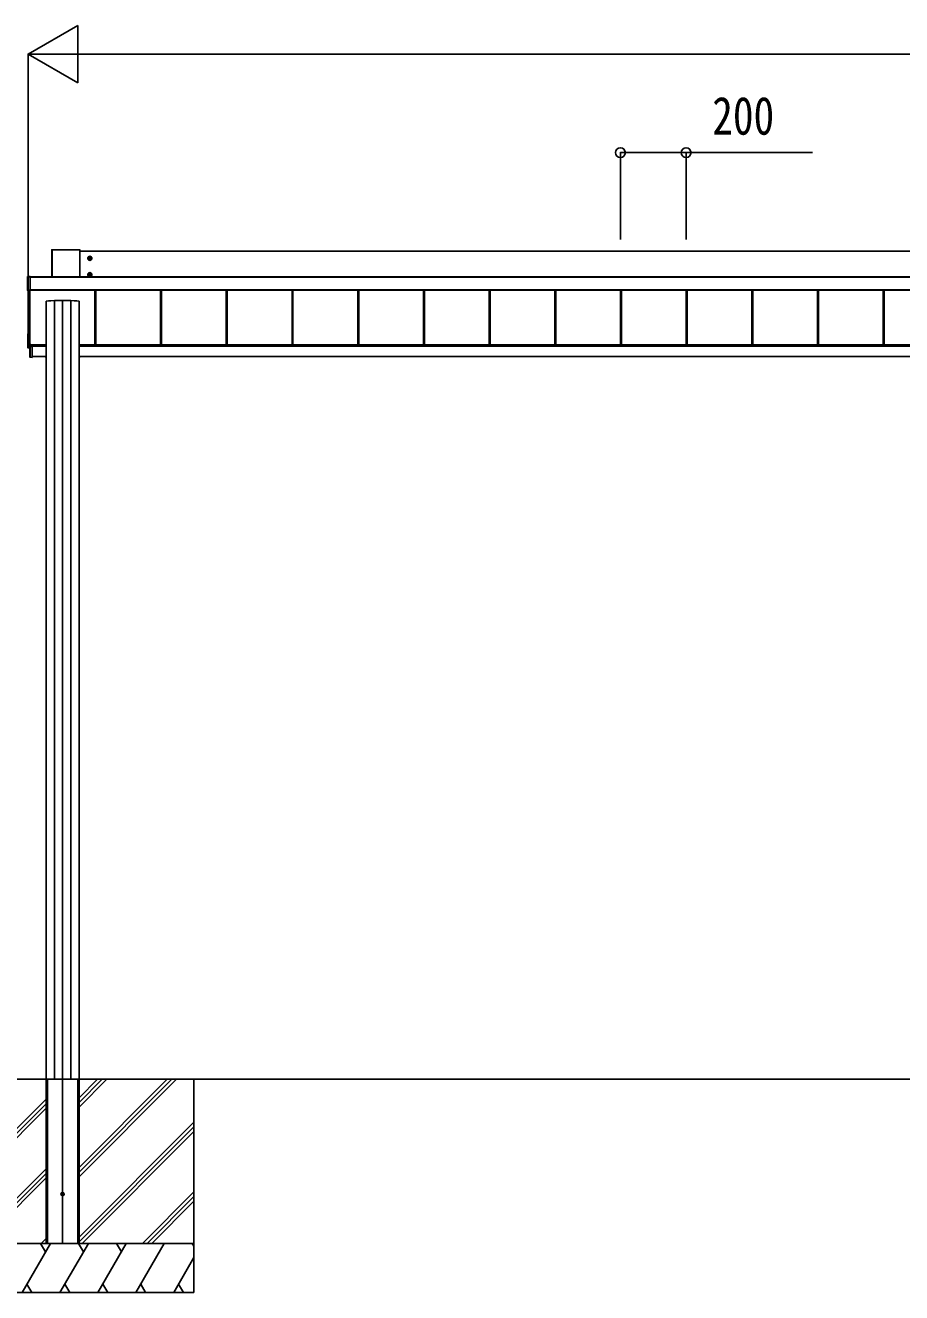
# Model space of a CAD drawing. Units: millimetres, scale not verified. Extents: x -14718 to 14718, y -10396 to 10396.
# Drawn here: x -11821 to -9153, y -8006 to -4148 of the extents above; entities that cross this region are included whole.
import ezdxf
from ezdxf.enums import TextEntityAlignment as Align

# ---------------------------------------------------------------- set-up
doc = ezdxf.new("R2010")
doc.units = ezdxf.units.MM
doc.header["$LTSCALE"] = 50
for name, color, linetype in [('0-3_YKK_12', 2, 'Continuous'), ('0-4_YKK_A1', 4, 'Continuous'), ('0-5_YKK_D', 6, 'Continuous')]:
    doc.layers.add(name, color=color, linetype=linetype)
doc.styles.add('ＭＳ ゴシック', font='')
doc.styles.get('ＭＳ ゴシック').set_extended_font_data('MS Gothic')

msp = doc.modelspace()

# ---------------------------------------------------------------- linework, layer by layer
at = {"layer": '0-3_YKK_12'}
msp.add_line((-11707.43, -7858.8), (-11707.43, -4983.1), dxfattribs=at)
at = {"layer": '0-4_YKK_A1'}
for p, q in [((-11740.43, -4831.45), (-11740.43, -4913.61)), ((-11740.09, -4831.59), (-11740.43, -4831.45)), ((-11740.09, -4913.61), (-11740.09, -4831.59)), ((-11654.93, -4830.95), (-11739.93, -4830.95)), ((-11739.93, -4830.95), (-11739.59, -4831.09)), ((-11739.59, -4831.09), (-11739.59, -4831.58)), ((-11739.59, -4831.58), (-11739.59, -4913.61)), ((-11655.27, -4831.58), (-11739.59, -4831.58)), ((-11655.27, -4831.09), (-11654.93, -4830.95)), ((-11655.27, -4913.61), (-11655.27, -4831.58)), ((-11654.43, -4831.45), (-11654.77, -4831.59)), ((-11654.77, -4831.59), (-11654.77, -4913.61)), ((-11654.43, -4913.61), (-11654.43, -4831.45)), ((-6560.43, -4835.17), (-11654.43, -4835.17)), ((-11631.68, -4856.91), (-11617.18, -4856.91)), ((-11626.71, -4856.15), (-11627.43, -4856.15)), ((-11624.43, -4864.16), (-11624.43, -4849.66)), ((-11622.15, -4857.67), (-11621.43, -4857.67)), ((-11624.43, -4914.13), (-11624.43, -4899.63)), ((-11813.93, -4954.81), (-11813.93, -4912.83)), ((-11813.47, -4913.03), (-11813.93, -4912.83)), ((-11813.47, -4954.09), (-11813.47, -4913.03)), ((-11813.43, -4912.33), (-11807.73, -4912.33)), ((-11813.43, -4912.33), (-11812.97, -4912.53)), ((-11812.97, -4913.01), (-11812.97, -4954.07)), ((-11805.93, -4913.01), (-11812.97, -4913.01)), ((-11807.73, -4912.37), (-11807.73, -4912.33)), ((-11805.93, -4912.38), (-11807.13, -4912.38)), ((-11807.13, -4912.38), (-11807.13, -4912.38)), ((-11805.93, -4912.38), (-11807.13, -4912.38)), ((-11805.93, -4912.53), (-11805.93, -4912.38)), ((-11805.93, -4912.38), (-11805.93, -4912.38)), ((-11805.93, -4912.53), (-11805.93, -4913.01)), ((-11805.93, -4913.01), (-11805.93, -4954.07)), ((-6514.93, -4913.61), (-11805.93, -4913.61)), ((-6514.93, -4914.09), (-11805.93, -4914.09)), ((-11631.68, -4906.88), (-11617.18, -4906.88)), ((-11626.71, -4906.12), (-11627.43, -4906.12)), ((-11622.15, -4907.64), (-11621.43, -4907.64)), ((-11813.93, -4954.81), (-11813.47, -4954.09)), ((-11812.97, -4954.58), (-11813.43, -4955.31)), ((-11807.73, -4955.31), (-11813.43, -4955.31)), ((-11812.43, -4955.31), (-11812.43, -5127.73)), ((-11807.73, -4955.31), (-11807.73, -4955.19)), ((-11807.43, -4955.14), (-11807.43, -5127.78)), ((-11807.13, -4955.13), (-11805.93, -4955.13)), ((-11807.13, -4955.13), (-11807.13, -4955.13)), ((-11807.13, -4955.13), (-11805.93, -4955.13)), ((-6514.93, -4953.06), (-11805.93, -4953.06)), ((-6514.93, -4953.58), (-11805.93, -4953.58)), ((-11805.93, -4953.72), (-6514.93, -4953.72)), ((-6514.93, -4953.72), (-11805.93, -4953.72)), ((-11805.93, -4954.07), (-11805.93, -4954.58)), ((-11805.93, -4954.58), (-11805.93, -4955.13)), ((-11805.93, -4955.13), (-11805.93, -4955.13)), ((-11608.93, -4953.72), (-11608.93, -5119.95)), ((-11608.53, -4953.72), (-11608.53, -5119)), ((-11605.93, -4953.72), (-11605.93, -5119.95)), ((-11408.93, -4953.72), (-11408.93, -5119.95)), ((-11408.93, -4953.72), (-11408.93, -5119.95)), ((-11406.33, -4953.72), (-11406.33, -5119.95)), ((-11406.33, -4953.72), (-11406.33, -5119.95)), ((-11405.93, -4953.72), (-11405.93, -5119.95)), ((-11405.93, -4953.72), (-11405.93, -5119.95)), ((-11208.93, -4953.72), (-11208.93, -5119.95)), ((-11208.93, -4953.72), (-11208.93, -5119.95)), ((-11206.33, -4953.72), (-11206.33, -5119.95)), ((-11206.33, -4953.72), (-11206.33, -5119.95)), ((-11205.93, -4953.72), (-11205.93, -5119.95)), ((-11205.93, -4953.72), (-11205.93, -5119.95)), ((-11008.93, -4953.72), (-11008.93, -5119.95)), ((-11008.93, -4953.72), (-11008.93, -5119.95)), ((-11006.33, -4953.72), (-11006.33, -5119.95)), ((-11006.33, -4953.72), (-11006.33, -5119.95)), ((-11005.93, -4953.72), (-11005.93, -5119.95)), ((-11005.93, -4953.72), (-11005.93, -5119.95)), ((-10808.93, -4953.72), (-10808.93, -5119.95)), ((-10808.93, -4953.72), (-10808.93, -5119.95)), ((-10806.33, -4953.72), (-10806.33, -5119.95)), ((-10806.33, -4953.72), (-10806.33, -5119.95)), ((-10805.93, -4953.72), (-10805.93, -5119.95)), ((-10805.93, -4953.72), (-10805.93, -5119.95)), ((-10608.93, -4953.72), (-10608.93, -5119.95)), ((-10608.93, -4953.72), (-10608.93, -5119.95)), ((-10606.33, -4953.72), (-10606.33, -5119.95)), ((-10606.33, -4953.72), (-10606.33, -5119.95)), ((-10605.93, -4953.72), (-10605.93, -5119.95)), ((-10605.93, -4953.72), (-10605.93, -5119.95)), ((-10408.93, -4953.72), (-10408.93, -5119.95)), ((-10408.93, -4953.72), (-10408.93, -5119.95)), ((-10406.33, -4953.72), (-10406.33, -5119.95)), ((-10406.33, -4953.72), (-10406.33, -5119.95)), ((-10405.93, -4953.72), (-10405.93, -5119.95)), ((-10405.93, -4953.72), (-10405.93, -5119.95)), ((-10208.93, -4953.72), (-10208.93, -5119.95)), ((-10206.33, -4953.72), (-10206.33, -5119.95)), ((-10205.93, -4953.72), (-10205.93, -5119.95)), ((-10008.93, -4953.72), (-10008.93, -5119.95)), ((-10006.33, -4953.72), (-10006.33, -5119.95)), ((-10005.93, -4953.72), (-10005.93, -5119.95)), ((-9808.93, -4953.72), (-9808.93, -5119.95)), ((-9806.33, -4953.72), (-9806.33, -5119.95)), ((-9805.93, -4953.72), (-9805.93, -5119.95)), ((-9608.93, -4953.72), (-9608.93, -5119.95)), ((-9606.33, -4953.72), (-9606.33, -5119.95)), ((-9605.93, -4953.72), (-9605.93, -5119.95)), ((-9408.93, -4953.72), (-9408.93, -5119.95)), ((-9406.33, -4953.72), (-9406.33, -5119.95)), ((-9405.93, -4953.72), (-9405.93, -5119.95)), ((-9208.93, -4953.72), (-9208.93, -5119.95)), ((-9206.33, -4953.72), (-9206.33, -5119.95)), ((-9205.93, -4953.72), (-9205.93, -5119.95)), ((-11757.43, -4987.66), (-11757.43, -7352.3)), ((-11732.24, -4985.92), (-11732.24, -7356.3)), ((-11682.62, -4985.92), (-11682.62, -7356.3)), ((-11657.43, -4987.66), (-11657.43, -7352.3)), ((-11813.43, -5087.71), (-11813.43, -5128.77)), ((-11812.96, -5087.21), (-11812.43, -5087.18)), ((-11813.43, -5129.01), (-11813.43, -5128.77)), ((-11812.96, -5129.26), (-11807.25, -5129.61)), ((-11812.96, -5129.26), (-11812.96, -5129.51)), ((-11812.96, -5129.51), (-11806.93, -5129.89)), ((-11812.96, -5129.51), (-11812.96, -5129.51)), ((-11812.96, -5129.51), (-11806.93, -5129.89)), ((-11811.93, -5128.28), (-11807.93, -5128.28)), ((-11807.25, -5129.65), (-11807.25, -5129.61)), ((-11803.93, -5119.56), (-11807.13, -5119.56)), ((-11806.93, -5121.51), (-11806.93, -5119.56)), ((-11806.93, -5125.09), (-11806.93, -5121.51)), ((-11806.65, -5121.51), (-11806.93, -5121.51)), ((-11806.93, -5158.18), (-11806.93, -5125.09)), ((-11806.65, -5125.09), (-11806.93, -5125.09)), ((-11806.65, -5119.56), (-11806.65, -5121.51)), ((-11806.65, -5125.09), (-11806.65, -5158.18)), ((-11806.63, -5124.79), (-11806.63, -5121.81)), ((-11806.63, -5124.79), (-11806.63, -5124.79)), ((-11800.43, -5125.08), (-11806.63, -5125.09)), ((-11806.62, -5124.79), (-11806.62, -5124.79)), ((-11806.15, -5122.01), (-11806.43, -5122.01)), ((-11806.15, -5124.59), (-11806.43, -5124.59)), ((-11806.15, -5122.01), (-11806.15, -5124.59)), ((-11806.15, -5124.59), (-11800.43, -5124.58)), ((-11805.43, -5120.3), (-11805.43, -5119.56)), ((-11805.43, -5120.3), (-11800.43, -5120.28)), ((-11757.43, -5119.95), (-11804.43, -5119.95)), ((-11804.43, -5119.95), (-11804.43, -5120.24)), ((-11804.43, -5120.24), (-11804.43, -5120.29)), ((-11803.93, -5119.95), (-11803.93, -5119.56)), ((-11800.43, -5124.58), (-11800.43, -5120.28)), ((-11757.43, -5121.95), (-11800.43, -5121.95)), ((-11800.43, -5124.58), (-11800.43, -5124.78)), ((-11757.43, -5124.82), (-11800.43, -5124.82)), ((-11800.43, -5125.08), (-11800.43, -5158.56)), ((-6557.43, -5119.95), (-11657.43, -5119.95)), ((-6557.43, -5121.95), (-11657.43, -5121.95)), ((-6557.43, -5124.82), (-11657.43, -5124.82)), ((-11806.93, -5158.18), (-11806.65, -5158.18)), ((-11806.65, -5158.18), (-11800.43, -5158.56)), ((-11800.43, -5158.86), (-11806.65, -5158.48)), ((-11758.28, -5156.3), (-11800.43, -5156.3)), ((-11800.43, -5158.56), (-11800.43, -5158.86)), ((-11758.43, -5158.48), (-11758.3, -5156.3)), ((-11758.28, -5156.3), (-11757.8, -5156.3)), ((-11757.93, -5158.8), (-11758.13, -5158.8)), ((-11757.8, -5156.3), (-11757.93, -5158.48)), ((-11757.43, -5158.8), (-11757.93, -5158.8)), ((-11757.43, -5156.3), (-11757.8, -5156.3)), ((-11657.06, -5156.3), (-11657.43, -5156.3)), ((-11657.43, -5158.48), (-11656.93, -5158.48)), ((-11656.93, -5158.8), (-11657.43, -5158.8)), ((-11657.06, -5156.3), (-11656.58, -5156.3)), ((-11656.93, -5158.48), (-11657.06, -5156.3)), ((-11656.93, -5158.8), (-11656.93, -5158.48)), ((-11656.73, -5158.8), (-11656.93, -5158.8)), ((-6558.28, -5156.3), (-11656.58, -5156.3)), ((-11656.56, -5156.3), (-11656.43, -5158.48)), ((-11757.43, -7356.3), (-12207.43, -7356.3)), ((-11757.43, -7352.3), (-11757.43, -7856.3)), ((-11757.43, -7356.3), (-11757.13, -7356.3)), ((-11757.43, -7356.3), (-11757.43, -7856.3)), ((-11757.13, -7356.3), (-11657.73, -7356.3)), ((-11754.93, -7356.3), (-11754.93, -7856.3)), ((-11753.43, -7356.3), (-11753.43, -7856.3)), ((-11661.43, -7356.3), (-11661.43, -7856.3)), ((-11659.93, -7356.3), (-11659.93, -7856.3)), ((-11657.43, -7352.3), (-11657.43, -7856.3)), ((-11657.43, -7356.3), (-807.43, -7356.3)), ((-11657.43, -7356.3), (-11657.43, -7856.3)), ((-11657.43, -7441.3), (-11572.43, -7356.3)), ((-11657.43, -7427.16), (-11586.57, -7356.3)), ((-11657.43, -7413.01), (-11600.72, -7356.3)), ((-11657.43, -7653.43), (-11360.34, -7356.34)), ((-11657.43, -7639.29), (-11374.48, -7356.34)), ((-11657.43, -7625.14), (-11388.62, -7356.34)), ((-11307.43, -7356.3), (-11307.43, -8006.3)), ((-12107.43, -7766.78), (-11757.43, -7416.78)), ((-12107.43, -7780.92), (-11757.43, -7430.92)), ((-12107.43, -7795.06), (-11757.43, -7445.06)), ((-11657.43, -7837.27), (-11307.43, -7487.28)), ((-11657.43, -7851.42), (-11307.43, -7501.42)), ((-11648.17, -7856.3), (-11307.43, -7515.56)), ((-11984.82, -7856.3), (-11757.43, -7628.91)), ((-11970.68, -7856.3), (-11757.43, -7643.05)), ((-11956.54, -7856.3), (-11757.43, -7657.19)), ((-11464.32, -7856.3), (-11307.43, -7699.41)), ((-11450.18, -7856.3), (-11307.43, -7713.55)), ((-11436.04, -7856.3), (-11307.43, -7727.69)), ((-11307.43, -7856.3), (-12107.43, -7856.3)), ((-11307.43, -7856.3), (-12107.43, -7856.3)), ((-11830.91, -8006.3), (-11744.31, -7856.3)), ((-11759.31, -7882.28), (-11774.31, -7856.3)), ((-11772.69, -7856.3), (-11757.43, -7841.04)), ((-11757.43, -7856.3), (-11657.43, -7856.3)), ((-11715.44, -8006.3), (-11628.84, -7856.3)), ((-11643.84, -7882.28), (-11658.84, -7856.3)), ((-11599.97, -8006.3), (-11513.37, -7856.3)), ((-11528.37, -7882.28), (-11543.37, -7856.3)), ((-11484.5, -8006.3), (-11397.9, -7856.3)), ((-11307.43, -7864.96), (-11312.43, -7856.3)), ((-11369.03, -8006.3), (-11307.43, -7899.6)), ((-11815.92, -7980.32), (-11800.92, -8006.3)), ((-11700.44, -7980.32), (-11685.44, -8006.3)), ((-11584.98, -7980.32), (-11569.98, -8006.3)), ((-11469.5, -7980.32), (-11454.51, -8006.3)), ((-11354.03, -7980.32), (-11339.04, -8006.3)), ((-12107.43, -8006.3), (-11307.43, -8006.3))]:
    msp.add_line(p, q, dxfattribs=at)
for points in [[(-11739.59, -4831.09), (-11655.27, -4831.09), (-11655.27, -4831.58)], [(-11627.43, -4856.15), (-11627.43, -4857.67), (-11626.71, -4857.67)], [(-11623.67, -4854.63), (-11623.67, -4853.91), (-11625.19, -4853.91), (-11625.19, -4854.63)], [(-11625.19, -4859.19), (-11625.19, -4859.91), (-11623.67, -4859.91), (-11623.67, -4859.19)], [(-11621.43, -4857.67), (-11621.43, -4856.15), (-11622.15, -4856.15)], [(-11812.97, -4913.01), (-11812.97, -4912.53), (-11805.93, -4912.53)], [(-11807.63, -4912.38), (-11807.67, -4912.37), (-11807.73, -4912.37)], [(-11627.43, -4906.12), (-11627.43, -4907.64), (-11626.71, -4907.64)], [(-11623.67, -4904.6), (-11623.67, -4903.88), (-11625.19, -4903.88), (-11625.19, -4904.6)], [(-11625.19, -4909.16), (-11625.19, -4909.88), (-11623.67, -4909.88), (-11623.67, -4909.16)], [(-11621.43, -4907.64), (-11621.43, -4906.12), (-11622.15, -4906.12)], [(-11805.93, -4954.58), (-11812.97, -4954.58), (-11812.97, -4954.07), (-11805.93, -4954.07)], [(-11812.43, -5127.73), (-11812.43, -5128.3), (-11806.93, -5128.63)], [(-11806.62, -5124.79), (-11806.63, -5124.79), (-11806.63, -5124.79)], [(-11806.61, -5124.79), (-11800.43, -5124.78), (-11800.43, -5125.08)], [(-11806.43, -5124.61), (-11806.43, -5124.59), (-11806.43, -5122.01)], [(-11757.93, -5158.8), (-11757.93, -5158.48), (-11757.43, -5158.48)], [(-11757.13, -7356.3), (-11657.73, -7356.3), (-11657.43, -7356.3)]]:
    msp.add_lwpolyline(points, dxfattribs=at)
for points in [[(-11624.43, -4851.14), (-11629.43, -4854.02), (-11629.43, -4859.8), (-11624.43, -4862.68), (-11619.43, -4859.8), (-11619.43, -4854.02)], [(-11624.43, -4901.11), (-11629.43, -4903.99), (-11629.43, -4909.77), (-11624.43, -4912.65), (-11619.43, -4909.77), (-11619.43, -4903.99)]]:
    msp.add_lwpolyline(points, close=True, dxfattribs=at)
for centre, radius in [((-11624.43, -4856.91), 6.25), ((-11624.43, -4856.91), 5), ((-11624.43, -4906.88), 6.25), ((-11624.43, -4906.88), 5), ((-11707.43, -7706.3), 5)]:
    msp.add_circle(centre, radius, dxfattribs=at)
for centre, radius, start, end in [((-11739.59, -4831.59), 0.5, 90.15046, 179.81463), ((-11739.71, -4835.69), 4.12, 88.40447, 95.35624), ((-11655.27, -4831.59), 0.5, 0.18537, 89.84954), ((-11655.15, -4835.69), 4.12, 84.64376, 91.59553), ((-11624.43, -4856.91), 5.58, 153.74848, 206.25152), ((-11624.43, -4856.91), 5.58, 93.74848, 146.25152), ((-11624.43, -4856.91), 5.58, 213.74848, 266.25152), ((-11626.71, -4854.63), 1.52, 270, 0), ((-11626.71, -4859.19), 1.52, 0, 90), ((-11624.43, -4856.91), 5.58, 33.74848, 86.25152), ((-11624.43, -4856.91), 5.58, 273.74848, 326.25152), ((-11622.15, -4854.63), 1.52, 180, 270), ((-11622.15, -4859.19), 1.52, 90, 180), ((-11624.43, -4856.91), 5.58, 333.74848, 26.25152), ((-11812.97, -4913.03), 0.5, 90.15046, 179.81463), ((-11813.09, -4917.13), 4.12, 88.40447, 95.35624), ((-11807.55, -4910.63), 1.74, 265.66516, 269.50049), ((-11624.43, -4906.88), 5.58, 153.74848, 206.25152), ((-11624.43, -4906.88), 5.58, 93.74848, 146.25152), ((-11624.43, -4906.88), 5.58, 213.74848, 266.25152), ((-11626.71, -4904.6), 1.52, 270, 0), ((-11626.71, -4909.16), 1.52, 0, 90), ((-11624.43, -4906.88), 5.58, 33.74848, 86.25152), ((-11624.43, -4906.88), 5.58, 273.74848, 326.25152), ((-11622.15, -4904.6), 1.52, 180, 270), ((-11622.15, -4909.16), 1.52, 90, 180), ((-11624.43, -4906.88), 5.58, 333.74848, 26.25152), ((-11813.09, -4958.19), 4.12, 88.40447, 95.35624), ((-11812.97, -4954.08), 0.502, 180.349, 269.68592), ((-11807.73, -4954.89), 0.301, 269.99262, 297.9043), ((-11807.22, -4957.84), 2.71, 88.10375, 98.40666), ((-11812.93, -5087.71), 0.5, 93.48119, 179.98396), ((-11812.93, -5128.76), 0.5, 180.01604, 266.51881), ((-11812.93, -5129.01), 0.5, 180, 266.3803), ((-11812.93, -5129.01), 0.5, 180.01604, 266.51881), ((-11811.93, -5127.78), 0.5, 180.01746, 270.01745), ((-11807.93, -5127.78), 0.5, 269.98255, 359.98254), ((-11807.13, -5119.26), 0.3, 180.01748, 270.01745), ((-11807.23, -5129.31), 0.3, 266.48405, 359.9811), ((-11807.23, -5129.36), 0.3, 266.48405, 359.9811), ((-11806.63, -5121.51), 0.3, 180.01746, 270.01745), ((-11806.63, -5125.09), 0.3, 90.12237, 180), ((-11805.3, -5121.58), 1.35, 177.08798, 189.90325), ((-11805.43, -5125.01), 1.22, 169.53624, 183.72385), ((-11805.42, -5124.97), 1.21, 171.62247, 185.82998), ((-11805.38, -5125.02), 1.25, 169.72631, 183.54265), ((-11806.61, -5125.09), 0.3, 90.22184, 92.22662), ((-11806.61, -5124.93), 0.141, 90.0241, 94.22537), ((-11806.22, -5126.58), 1.98, 88.04873, 96.20074), ((-11806.63, -5158.18), 0.3, 180, 266.5), ((-11805.42, -5158.33), 1.24, 173.06854, 186.93146), ((-11758.13, -5158.5), 0.3, 176.5, 270), ((-11656.73, -5158.5), 0.3, 270, 3.5)]:
    msp.add_arc(centre, radius, start, end, dxfattribs=at)
for centre, major_axis, ratio, start_param, end_param in [((-11739.93, -4831.45), (0.382, -0.325), 0.996231, 2.2770247, 3.8440941), ((-11654.93, -4831.45), (0.382, 0.325), 0.996231, 5.5806839, 7.1477533), ((-11813.43, -4912.83), (0.382, -0.325), 0.996231, 2.2770247, 3.8440941), ((-11807.13, -4912.37), (0.6, 0), 0.026226, 3.1415927, 3.8726279), ((-11807.13, -4912.37), (0.6, 0), 0.026226, 3.8726279, 4.712389), ((-11813.43, -4954.81), (0.382, 0.325), 0.996231, 2.4390913, 4.0061606), ((-11807.13, -4955.19), (0.6, 0), 0.096025, 1.5707963, 3.1415927), ((-11807.73, -4955.01), (0, 0.3), 0.998743, 3.1415927, 4.2299164), ((-11707.43, -4987.66), (50, 0), 0.04, 6.2831853, 9.424778), ((-11806.65, -5129.69), (0.6, -0.037), 0.034769, 3.1437205, 4.2258199), ((-11806.65, -5122.01), (0.301, 0.4), 0.997782, 5.3593221, 6.9301184), ((-11806.65, -5124.59), (0.301, 0.4), 0.997782, 3.7885257, 3.8252324), ((-11806.63, -5122.01), (0.108, 0.169), 0.994155, 5.2849907, 6.855787), ((-11806.63, -5124.59), (-0.145, 0.15), 0.921201, 2.3686772, 3.9027669), ((-11806.63, -5124.59), (0.482, -0.007), 0.414889, 4.7553012, 6.2893908), ((-11806.13, -5124.59), (0.001, 0.2), 0.09157, 1.5714198, 1.6062613), ((-11757.93, -5158.5), (0.5, -0.018), 0.036539, 1.5736281, 3.1406975), ((-11656.93, -5158.5), (0.5, 0.018), 0.036539, 0.0008951, 1.5679645)]:
    msp.add_ellipse(centre, major_axis=major_axis, ratio=ratio, start_param=start_param, end_param=end_param, dxfattribs=at)
at = {"layer": '0-5_YKK_D'}
for p, q in [((-11812.43, -4235.17), (-11660.88, -4147.67)), ((-11660.88, -4322.67), (-11660.88, -4147.67)), ((-11812.43, -4954.31), (-11812.43, -4234.17)), ((-11812.43, -4235.17), (-11660.88, -4322.67)), ((-11812.43, -4235.17), (-11509.32, -4235.17)), ((-11637.43, -4235.17), (-1377.43, -4235.17)), ((-10008.93, -4800.01), (-10008.93, -4534.17)), ((-9808.93, -4800.01), (-9808.93, -4534.17))]:
    msp.add_line(p, q, dxfattribs=at)
msp.add_lwpolyline([(-10008.93, -4535.17), (-9808.93, -4535.17), (-9423.83, -4535.17)], dxfattribs=at)
for centre in [(-10008.93, -4535.17), (-9808.93, -4535.17)]:
    msp.add_circle(centre, 14.88, dxfattribs=at)

# ---------------------------------------------------------------- texts
at = {"layer": '0-5_YKK_D', "style": 'ＭＳ ゴシック', "width": 0.8}
msp.add_text('200', height=115.5, dxfattribs=at).set_placement((-9729.43, -4515.17), align=Align.BOTTOM_LEFT)

doc.saveas('drawing.dxf')
